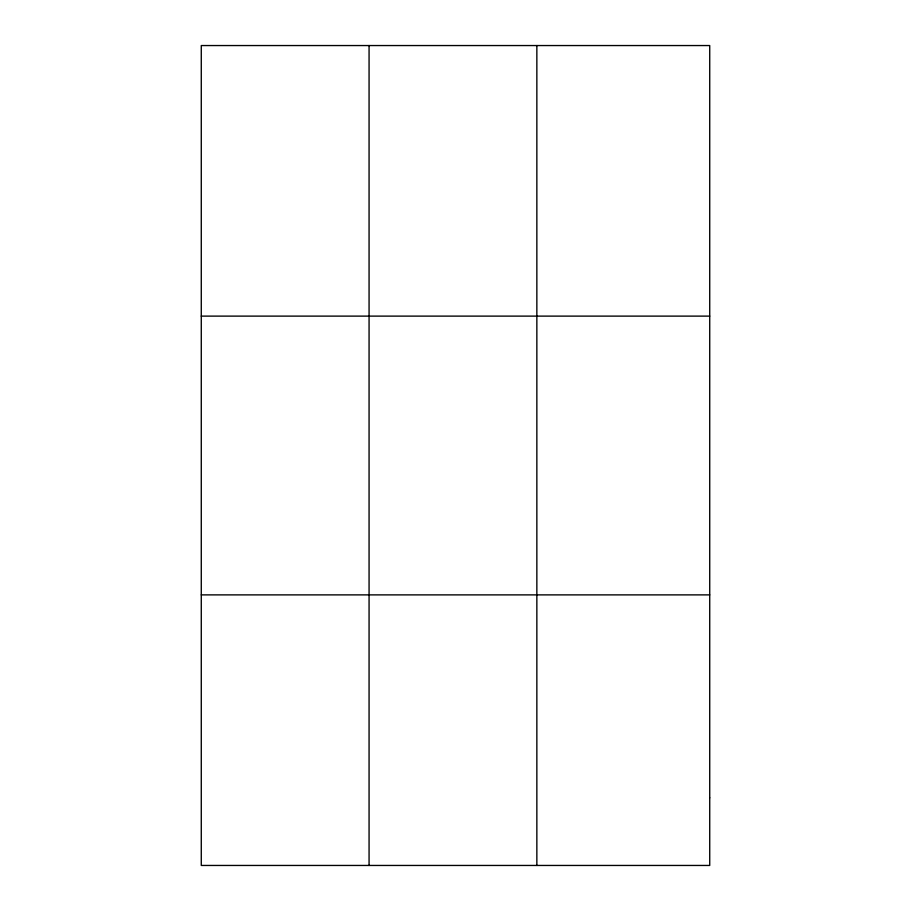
<?xml version="1.0" encoding="UTF-8"?>
<svg xmlns="http://www.w3.org/2000/svg" width="911" height="911" viewBox="0 0 911 911"><rect width="100%" height="100%" fill="white"/><g stroke="black" fill="none" stroke-linecap="round" stroke-linejoin="round"><path stroke-width="1.37" d="M369.069 865.45L369.069 45.55M536.852 865.45L536.852 45.55M201.274 316.117L709.726 316.117M201.274 594.883L709.726 594.883M709.726 797.808L709.726 865.45L201.274 865.45L201.274 45.55L709.726 45.55L709.726 797.808"/></g></svg>
